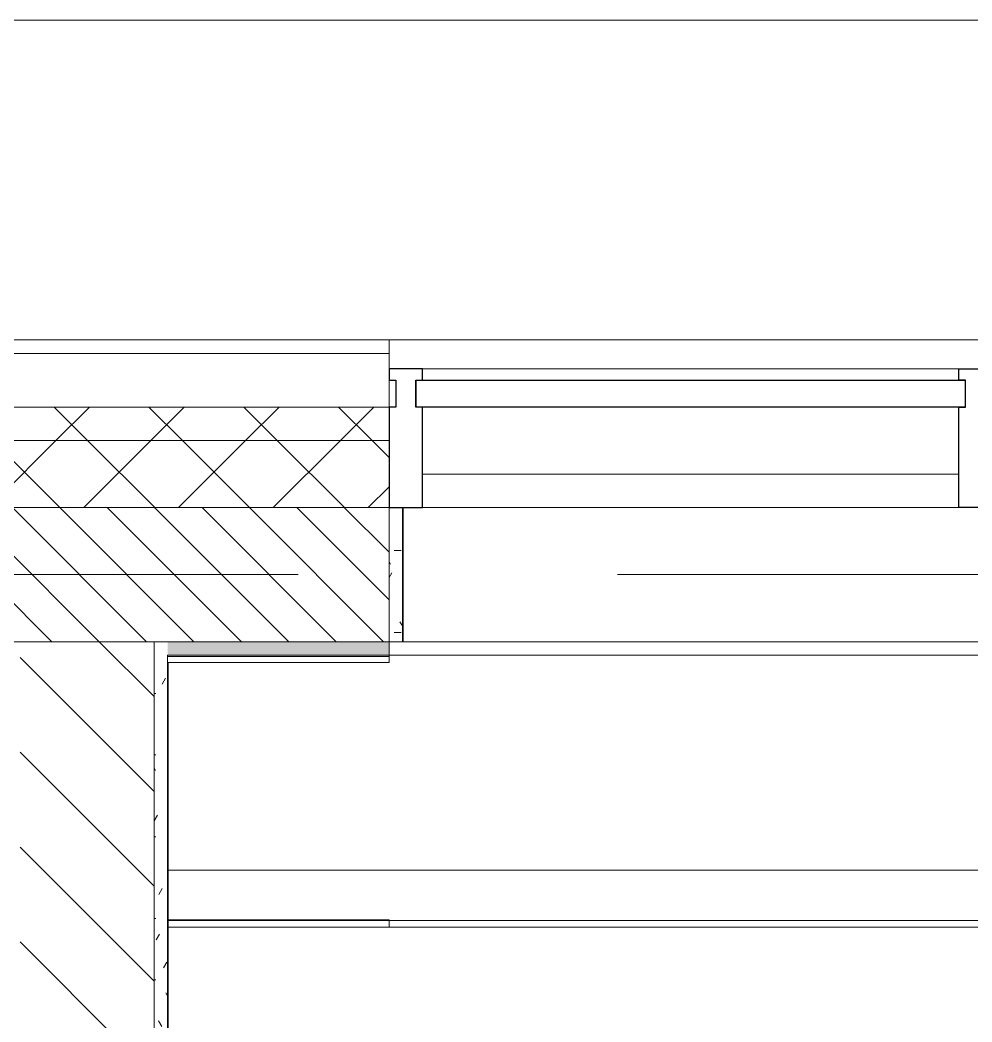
# Model space of a CAD drawing. Header units: millimetres. Extents: x -3724 to 231642, y -8553 to 29017.
# Drawn here: x 14560 to 15980, y 26333 to 27827 of the extents above; entities that cross this region are included whole.
import ezdxf

# ---------------------------------------------------------------- set-up
doc = ezdxf.new("R2010")
doc.units = ezdxf.units.MM
doc.linetypes.add('Осевая', pattern=[3175, 635, -476.25, 1587.5, -476.25])
for name, color, linetype, lineweight in [('A-DETL', 7, 'Continuous', 9), ('A-GLAZ-CURT', 7, 'Continuous', 9), ('A-GLAZ-CURT-1', 7, 'Continuous', 25), ('A-GLAZ-CWMG', 7, 'Continuous', 9), ('A-GLAZ-CWMG-1', 7, 'Continuous', 25), ('A-WALL', 7, 'Continuous', 9), ('I-WALL', 7, 'Continuous', 9), ('Оси-2', 7, 'Осевая', 9)]:
    doc.layers.add(name, color=color, linetype=linetype, lineweight=lineweight)
doc.layers.add('A-WALL-1', color=9, linetype='Continuous', lineweight=9, true_color=0x808080)
doc.layers.add('A-WALL-FNSH-1', color=9, linetype='Continuous', lineweight=9, true_color=0x808080)
pattern_1 = [(45, (0, 0), (-70.71068, 70.71068), []), (135, (0, 0), (-70.71068, -70.71068), [])]
pattern_2 = [(0, (0, 0), (121.92, 30.48), [10.058, -81.382, 10.058, -81.382, -487.68]), (0, (0, 0), (121.92, 30.48), [-182.88, 10.058, -172.822, 10.058, -81.382, -213.36]), (0, (0, 0), (121.92, 30.48), [-457.2, 10.058, -50.902, 10.058, -142.342]), (120, (45.72, 15.24), (-87.356454, 90.345817), [10.058, -81.382, 10.058, -81.382, -487.68]), (120, (45.72, 15.24), (-87.356454, 90.345817), [-182.88, 10.058, -172.822, 10.058, -81.382, -213.36]), (120, (45.72, 15.24), (-87.356454, 90.345817), [-457.2, 10.058, -50.902, 10.058, -142.342]), (240, (60.96, 76.2), (-34.563546, -120.825817), [10.058, -81.382, 10.058, -81.382, -487.68]), (240, (60.96, 76.2), (-34.563546, -120.825817), [-182.88, 10.058, -172.822, 10.058, -81.382, -213.36]), (240, (60.96, 76.2), (-34.563546, -120.825817), [-457.2, 10.058, -50.902, 10.058, -142.342])]

# ---------------------------------------------------------------- blocks, each defined once
blk = doc.blocks.new('Прямоугольный импост - Импост структурный с накладкой - 190мм-22856075-План расстановки мебели и оборудования 1 этажа в осях 1-12')
at = {"layer": 'A-GLAZ-CWMG-1'}
for p, q in [((0, 190), (-50, 190)), ((-50, 190), (-50, 40)), ((0, 40), (0, 190)), ((-50, 40), (-40, 40)), ((-40, 0), (-40, 40)), ((-10, 0), (-10, 40)), ((-10, 40), (0, 40)), ((0, 0), (-10, 0)), ((0, -17), (0, 0)), ((-40, 0), (-50, 0)), ((-50, 0), (-50, -17)), ((-50, -17), (0, -17))]:
    blk.add_line(p, q, dxfattribs=at)
blk = doc.blocks.new('Системная панель - Стекло - 40мм-V72-План расстановки мебели и оборудования 1 этажа в осях 1-12')
at = {"layer": 'A-GLAZ-CURT'}
h = blk.add_hatch(dxfattribs=at)
h.set_pattern_fill('FP_95', color=256, style=0, pattern_type=2)
h.set_pattern_definition([(45, (-15660.26, -27190), (-282.8427, 282.8427), [200, -600]), (45, (-15860.26, -27290), (-282.8427, 282.8427), [600, -200]), (45, (-15460.26, -27390), (-282.8427, 282.8427), [200, -600])])
h.paths.add_polyline_path([(-58.3, -40), (410, -40), (410, 0), (-410, 0), (-410, -40), (-400, -40)])
at = {"layer": 'A-GLAZ-CURT-1'}
for p, q in [((-410, 0), (410, 0)), ((-410, -40), (-410, 0)), ((410, -40), (410, 0)), ((410, -40), (-410, -40))]:
    blk.add_line(p, q, dxfattribs=at)
blk = doc.blocks.new('Прямоугольный импост - Импост структурный с накладкой - 160мм Темный-33186089-План расстановки мебели и оборудования 1 этажа в осях 1-12')
at = {"layer": 'A-GLAZ-CWMG'}
for p, q in [((16960.3, 27307), (17760.3, 27307)), ((16960.3, 27150), (17760.3, 27150))]:
    blk.add_line(p, q, dxfattribs=at)
blk = doc.blocks.new('Прямоугольный импост - Импост структурный с накладкой - 190мм-22856073-План расстановки мебели и оборудования 1 этажа в осях 1-12')
at = {"layer": 'A-GLAZ-CWMG-1'}
for p, q in [((0, 190), (-50, 190)), ((-50, 190), (-50, 40)), ((0, 40), (0, 190)), ((-50, 40), (-40, 40)), ((-40, 40), (-40, 0)), ((-10, 0), (-10, 40)), ((-10, 40), (0, 40)), ((-40, 0), (-50, 0)), ((-50, 0), (-50, -17)), ((-10, 0), (0, 0)), ((0, -17), (0, 0)), ((-50, -17), (0, -17))]:
    blk.add_line(p, q, dxfattribs=at)
blk = doc.blocks.new('Зашивка приборов отопления12 - Зашивка приборов отопления-33278990-План расстановки мебели и оборудования 1 этажа в осях 1-12')
at = {"layer": 'A-WALL'}
for p, q in [((35540, 23400), (34640, 23400)), ((34309.7, 23079), (37609, 23079)), ((37609, 23079), (34309.7, 23079)), ((34309.7, 23004), (37609, 23004))]:
    blk.add_line(p, q, dxfattribs=at)

msp = doc.modelspace()

# ---------------------------------------------------------------- hatches: boundary and pattern name
at = {"layer": 'A-WALL'}
h = msp.add_hatch(dxfattribs=at)
h.set_pattern_fill('FP_6', color=256, style=0, pattern_type=2)
h.set_pattern_definition(pattern_1)
h.paths.add_polyline_path([(17810.3, 27200), (18710.3, 27200), (18710.3, 27250), (17810.3, 27250)])
h.paths.add_polyline_path([(28560, 27200), (28560, 27250), (19610.3, 27250), (19610.3, 27200), (23627.7, 27200)])
h.paths.add_polyline_path([(16752.1, 27200), (16910.3, 27200), (16910.3, 27250), (16010.3, 27250), (16010.3, 27200), (16598.9, 27200)])
h.paths.add_polyline_path([(14760, 27200), (15110.3, 27200), (15110.3, 27250), (13710, 27250), (13710, 27200), (14550.2, 27200)])
h = msp.add_hatch(dxfattribs=at)
h.set_pattern_fill('FP_6', color=256, style=0, pattern_type=2)
h.set_pattern_definition(pattern_1)
h.paths.add_polyline_path([(22510, 27100), (28560, 27100), (28560, 27200), (19610.3, 27200), (19610.3, 27100), (21910, 27100)])
h.paths.add_polyline_path([(16035.3, 27100), (16910.3, 27100), (16910.3, 27200), (16010.3, 27200), (16010.3, 27100)])
h.paths.add_polyline_path([(14760, 27100), (15110.3, 27100), (15110.3, 27200), (13710, 27200), (13710, 27100), (14310, 27100)])
h.paths.add_polyline_path([(18002.2, 27100), (18710.3, 27100), (18710.3, 27200), (17810.3, 27200), (17810.3, 27100)])
h = msp.add_hatch(dxfattribs=at)
h.set_pattern_fill('FP_29', color=256, style=0, pattern_type=2)
h.set_pattern_definition([(135, (0, 0), (-35.35534, -35.35534), [])])
h.paths.add_polyline_path([(21910, 26900), (21910, 27100), (19610.3, 27100), (19610.3, 26900), (21127.5, 26900)])
h.paths.add_polyline_path([(18002.2, 26900), (18110.3, 26900), (18110.3, 27100), (17810.3, 27100), (17810.3, 26900), (17845.9, 26900)])
h.paths.add_polyline_path([(16035.3, 26900), (16910.3, 26900), (16910.3, 27100), (16010.3, 27100), (16010.3, 26900)])
h.paths.add_polyline_path([(14760, 26900), (15110.3, 26900), (15110.3, 27100), (14310, 27100), (14310, 26900), (14719.1, 26900)])
at = {"layer": 'I-WALL'}
h = msp.add_hatch(dxfattribs=at)
h.set_pattern_fill('FP_103', color=256, style=0, pattern_type=2)
h.set_pattern_definition(pattern_2)
h.paths.add_polyline_path([(15110.3, 26900), (15130.3, 26900), (15130.3, 27100), (15110.3, 27100), (15110.3, 26907.9)])
h = msp.add_hatch(dxfattribs=at)
h.set_pattern_fill('FP_16', color=256, style=0, pattern_type=2)
h.set_pattern_definition([(135, (0, 0), (-70.71068, -70.71068), [])])
h.paths.add_polyline_path([(14760, 24680), (14760, 26900), (14560, 26900), (14560, 24680)])
h = msp.add_hatch(dxfattribs=at)
h.set_pattern_fill('FP_103', color=256, style=0, pattern_type=2)
h.set_pattern_definition(pattern_2)
h.paths.add_polyline_path([(14760, 24680), (14780, 24680), (14780, 26900), (14760, 26900), (14760, 24880)])
h = msp.add_hatch(dxfattribs=at)
h.set_pattern_fill('FP_103', color=256, style=0, pattern_type=2)
h.set_pattern_definition(pattern_2)
h.paths.add_polyline_path([(16908.3, 26880), (16910.3, 26880), (16910.3, 26900), (16035.3, 26900), (16035.3, 26880), (16752.1, 26880)])
h.paths.add_polyline_path([(17845.9, 26880), (18110.3, 26880), (18110.3, 26900), (17810.3, 26900), (17810.3, 26880)])
h.paths.add_polyline_path([(14876.9, 26880), (15110.3, 26880), (15110.3, 26900), (14780, 26900), (14780, 26880)])

# ---------------------------------------------------------------- linework, layer by layer
at = {"layer": 'A-DETL'}
msp.add_line((34130, 27827.2), (13710, 27827.2), dxfattribs=at)
at = {"layer": 'A-WALL'}
for p, q in [((15110.3, 27350), (16010.3, 27350)), ((15110.3, 27330), (13710, 27330)), ((15110.3, 27250), (13710, 27250)), ((15110.3, 27200), (13710, 27200)), ((15130.3, 27100), (14310, 27100)), ((15960.3, 27100), (15160.3, 27100)), ((14760, 26900), (15130.3, 26900)), ((14780, 26869), (14780, 26880)), ((14780, 26869), (14780, 24680))]:
    msp.add_line(p, q, dxfattribs=at)
at = {"layer": 'A-WALL-1'}
for p, q in [((15110.3, 27100), (15110.3, 27330)), ((15110.3, 27100), (14310, 27100)), ((15110.3, 26880), (15110.3, 27100)), ((15130.3, 27100), (15130.3, 26900)), ((14310, 26900), (14760, 26900)), ((14760, 26900), (14760, 24680)), ((15110.3, 26880), (14780, 26880))]:
    msp.add_line(p, q, dxfattribs=at)
at = {"layer": 'A-WALL-FNSH-1'}
for p, q in [((15110.3, 27350), (13710, 27350)), ((15110.3, 27330), (15110.3, 27350)), ((15130.3, 27100), (15131.3, 27100)), ((15131.3, 27100), (15131.3, 26900)), ((15130.3, 26900), (15131.3, 26900)), ((14780, 26878), (15110.3, 26878)), ((15110.3, 26880), (15110.3, 26878)), ((14780, 26869), (14781, 26869)), ((14781, 26869), (14781, 24659))]:
    msp.add_line(p, q, dxfattribs=at)
at = {"layer": 'I-WALL'}
for p, q in [((15160.3, 27100), (15960.3, 27100)), ((15131.3, 26900), (15989.3, 26900)), ((16010.3, 26880), (15110.3, 26880)), ((16010.3, 26880), (15110.3, 26880)), ((15110.3, 26869), (15110.3, 26878)), ((15110.3, 26869), (14781, 26869)), ((14781, 26485), (15110.3, 26485)), ((15110.3, 26485), (15110.3, 26474)), ((18079.3, 26474), (14781, 26474))]:
    msp.add_line(p, q, dxfattribs=at)
at = {"layer": 'Оси-2'}
msp.add_line((-423.7, 27000), (31290.5, 27000), dxfattribs=at)

# ---------------------------------------------------------------- block references
at = {"layer": 'A-GLAZ-CURT-1'}
msp.add_blockref('Системная панель - Стекло - 40мм-V72-План расстановки мебели и оборудования 1 этажа в осях 1-12', (15560.3, 27290), dxfattribs=at)
at = {"layer": 'A-GLAZ-CWMG', "rotation": 180}
msp.add_blockref('Прямоугольный импост - Импост структурный с накладкой - 190мм-22856075-План расстановки мебели и оборудования 1 этажа в осях 1-12', (15110.3, 27290), dxfattribs=at)
at = {"layer": 'A-GLAZ-CWMG'}
msp.add_blockref('Прямоугольный импост - Импост структурный с накладкой - 160мм Темный-33186089-План расстановки мебели и оборудования 1 этажа в осях 1-12', (-1800, 0), dxfattribs=at)
at = {"layer": 'A-GLAZ-CWMG-1', "extrusion": (0, 0, -1), "rotation": 180}
msp.add_blockref('Прямоугольный импост - Импост структурный с накладкой - 190мм-22856073-План расстановки мебели и оборудования 1 этажа в осях 1-12', (-16010.3, 27290), dxfattribs=at)
at = {"layer": 'A-WALL'}
msp.add_blockref('Зашивка приборов отопления12 - Зашивка приборов отопления-33278990-План расстановки мебели и оборудования 1 этажа в осях 1-12', (-19529.7, 3480), dxfattribs=at)

doc.saveas('drawing.dxf')
